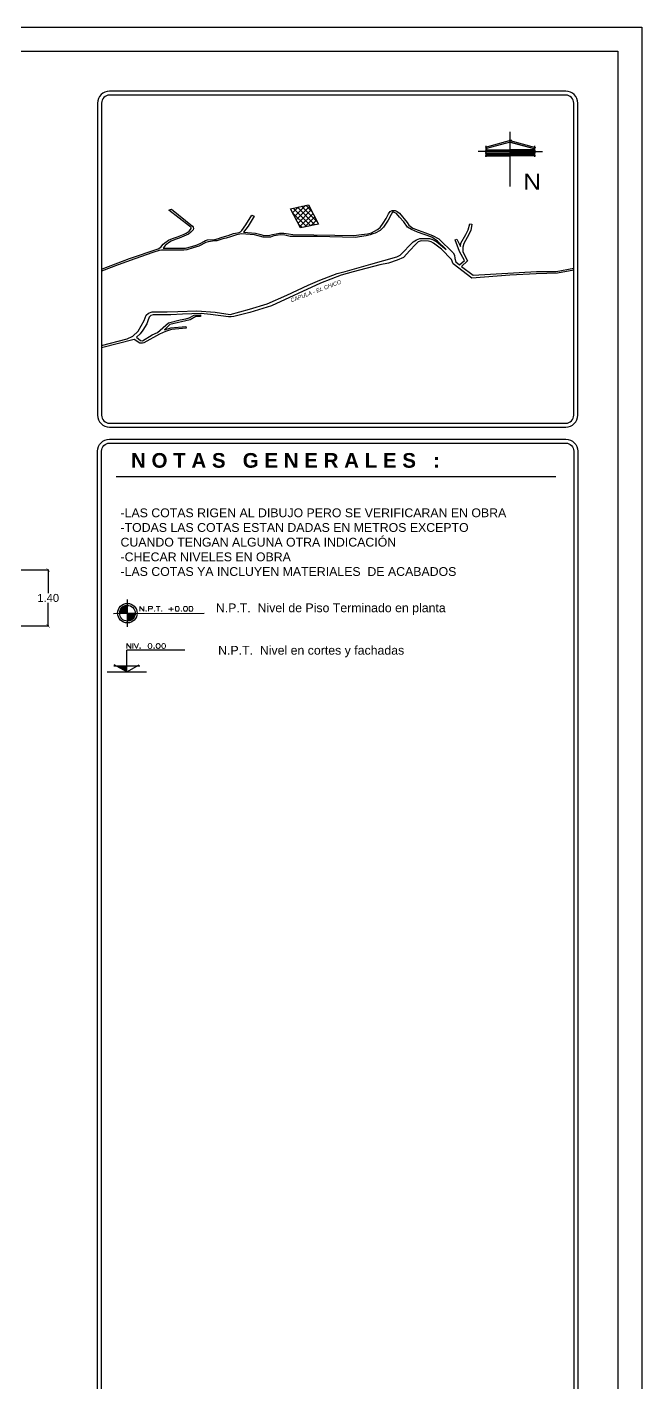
# Model space of a CAD drawing. Header units: millimetres. Extents: x 525387 to 527545, y 2235066 to 2235448.
# Drawn here: x 525780.77 to 525796.13, y 2235245.05 to 2235278.94 of the extents above; entities that cross this region are included whole.
import ezdxf
from ezdxf.enums import TextEntityAlignment as Align

# ---------------------------------------------------------------- set-up
doc = ezdxf.new("R2010")
doc.units = ezdxf.units.MM
for name, color, linetype in [('auxiliar', 6, 'Continuous'), ('COTAS', 2, 'Continuous'), ('pie de plano', 7, 'Continuous')]:
    doc.layers.add(name, color=color, linetype=linetype)
doc.styles.add('Archit', font='arial.ttf')
doc.styles.add('ARIAL', font='ariali.ttf')
doc.styles.get("Standard").update_dxf_attribs({"font": 'arial.ttf'})
doc.styles.add('SWIS721', font='swissko.ttf')
doc.styles.add('T2', font='ROMANS.SHX', dxfattribs={"width": 0.75, "height": 0.125})
doc.styles.add('TECHNIC', font='techb___.ttf')
doc.dimstyles.new('ISO-25', dxfattribs={"dimtxt": 0.04, "dimasz": 0.02, "dimexe": 0.02, "dimexo": 0.02, "dimgap": 0.02, "dimtad": 0, "dimtih": 1, "dimtoh": 1, "dimzin": 1, "dimdsep": 46, "dimtxsty": 'Standard', "dimcen": 0.02, "dimazin": 0, "dimtfac": 1, "dimtmove": 0, "dimatfit": 3, "dimfxl": 1, "dimarcsym": 0})

# ---------------------------------------------------------------- blocks, each defined once
blk = doc.blocks.new('75E')
h = blk.add_hatch()
h.set_pattern_fill('ANSI31', color=0, scale=0.02, style=0)
h.set_pattern_definition([(45, (0, 0), (-0.001767767, 0.001767767), [])])
h.paths.add_polyline_path([(0, 0.203, 0.41726), (-0.202, 0.003, 0.003635), (-0.202, 0), (0, 0)])
h.paths.add_polyline_path([(0, 0), (0, -0.197, 0.406931), (0.198, 0)])
at = {"color": 0}
for p, q in [((0, -0.347), (0, 0.353)), ((-0.352, -0.001), (1.959, 0))]:
    blk.add_line(p, q, dxfattribs=at)
for radius in [0.25, 0.2]:
    blk.add_circle((-0.002, 0.003), radius, dxfattribs=at)
at = {"color": 0, "style": 'T2', "width": 1.3}
blk.add_text('N.P.T.', height=0.125, dxfattribs=at).set_placement((0.29, 0.052))
blk.add_attdef('NIV.', (1.022, 0.052), '', height=0.125, dxfattribs=at)
blk = doc.blocks.new('76A')
at = {"color": 0}
for p, q in [((0.889, 0.333), (0, 0.333)), ((0, 0), (0, 0.333)), ((-0.3, 0), (0.301, 0)), ((-0.2, 0.094), (0.201, 0.094)), ((0.001, 0), (-0.19, 0.11)), ((0, 0), (0.191, 0.11))]:
    blk.add_line(p, q, dxfattribs=at)
blk.add_solid([(-0.162, 0.094), (0, 0.094), (0, 0)], dxfattribs=at)
at = {"color": 0, "style": 'T2', "width": 1.3}
blk.add_text('NIV.', height=0.075, dxfattribs=at).set_placement((-0.014, 0.359))
blk.add_attdef('NIVEL', (0.315, 0.359), '', height=0.075, dxfattribs=at)
blk = doc.blocks.new('_ArchTick')
at = {"color": 0, "linetype": 'ByBlock', "lineweight": 0, "const_width": 0.15}
blk.add_lwpolyline([(-0.5, -0.5), (0.5, 0.5)], dxfattribs=at)
blk = doc.blocks.new('*D125')
at = {"layer": 'COTAS', "color": 0, "linetype": 'Continuous', "lineweight": -2, "transparency": 16777216}
for p, q in [((525780.618, 2235265.37), (525781.319, 2235265.37)), ((525781.299, 2235265.37), (525781.299, 2235264.792)), ((525781.299, 2235263.97), (525781.299, 2235264.548)), ((525780.618, 2235263.97), (525781.319, 2235263.97))]:
    blk.add_line(p, q, dxfattribs=at)
at = {"layer": 'Defpoints', "color": 0, "linetype": 'Continuous', "transparency": 16777216}
for p in [(525780.598, 2235265.37), (525781.299, 2235265.37), (525780.598, 2235263.97)]:
    blk.add_point(p, dxfattribs=at)
at = {"layer": 'COTAS', "color": 0, "linetype": 'Continuous', "lineweight": -2, "transparency": 16777216, "xscale": 0.08, "yscale": 0.08, "zscale": 0.08}
for p, rotation in [((525781.299, 2235265.37), 90), ((525781.299, 2235263.97), 270)]:
    blk.add_blockref('_ArchTick', p, dxfattribs=dict(at, rotation=rotation))
at = {"layer": 'COTAS', "color": 0, "linetype": 'Continuous', "lineweight": -3, "transparency": 16777216, "insert": (525781.299, 2235264.67), "char_height": 0.2, "attachment_point": 5}
blk.add_mtext('1.40', dxfattribs=at)

msp = doc.modelspace()

# ---------------------------------------------------------------- hatches: boundary and pattern name
at = {"layer": 'auxiliar', "lineweight": -3}
h = msp.add_hatch(dxfattribs=at)
h.set_pattern_fill('NET', color=8, scale=0.029, angle=45)
h.set_pattern_definition([(45, (262369.94653, 1117507.08038), (-0.065106856878, 0.065106856878), []), (135, (262369.94653, 1117507.08038), (-0.065106856878, -0.065106856878), [])])
h.paths.add_polyline_path([(525787.349, 2235274.398), (525787.606, 2235273.921), (525788.053, 2235274.017), (525787.803, 2235274.5)])

# ---------------------------------------------------------------- linework, layer by layer
for p, q in [((525784.317, 2235274.368), (525784.376, 2235274.391)), ((525784.833, 2235273.962), (525784.317, 2235274.368)), ((525784.376, 2235274.391), (525784.904, 2235273.968)), ((525789.803, 2235274.275), (525789.84, 2235274.327)), ((525789.84, 2235274.327), (525789.891, 2235274.356)), ((525786.138, 2235273.858), (525786.238, 2235273.994)), ((525786.238, 2235273.994), (525786.387, 2235274.237)), ((525786.443, 2235274.211), (525786.294, 2235273.962)), ((525786.387, 2235274.237), (525786.443, 2235274.211)), ((525789.589, 2235273.929), (525789.672, 2235274.039)), ((525789.672, 2235274.039), (525789.741, 2235274.158)), ((525789.741, 2235274.158), (525789.803, 2235274.275)), ((525784.301, 2235273.611), (525784.404, 2235273.656)), ((525784.404, 2235273.656), (525784.529, 2235273.694)), ((525784.569, 2235273.663), (525784.469, 2235273.634)), ((525784.529, 2235273.694), (525784.698, 2235273.768)), ((525784.801, 2235273.764), (525784.569, 2235273.663)), ((525784.698, 2235273.768), (525784.749, 2235273.79)), ((525784.749, 2235273.79), (525784.817, 2235273.841)), ((525784.864, 2235273.812), (525784.801, 2235273.764)), ((525784.817, 2235273.841), (525784.854, 2235273.882)), ((525784.867, 2235273.933), (525784.833, 2235273.962)), ((525784.854, 2235273.882), (525784.867, 2235273.909)), ((525784.918, 2235273.872), (525784.864, 2235273.812)), ((525784.867, 2235273.909), (525784.867, 2235273.933)), ((525784.904, 2235273.968), (525784.921, 2235273.942)), ((525784.93, 2235273.907), (525784.918, 2235273.872)), ((525784.921, 2235273.942), (525784.93, 2235273.907)), ((525785.464, 2235273.634), (525785.554, 2235273.654)), ((525785.554, 2235273.654), (525785.622, 2235273.68)), ((525785.622, 2235273.68), (525785.704, 2235273.702)), ((525785.704, 2235273.702), (525785.792, 2235273.728)), ((525785.792, 2235273.728), (525785.929, 2235273.778)), ((525785.929, 2235273.778), (525786.027, 2235273.798)), ((525786.027, 2235273.798), (525786.07, 2235273.808)), ((525786.07, 2235273.808), (525786.103, 2235273.822)), ((525786.103, 2235273.822), (525786.138, 2235273.858)), ((525786.294, 2235273.962), (525786.181, 2235273.813)), ((525786.181, 2235273.813), (525786.48, 2235273.792)), ((525786.48, 2235273.792), (525786.608, 2235273.752)), ((525786.608, 2235273.752), (525786.687, 2235273.733)), ((525786.687, 2235273.733), (525786.834, 2235273.736)), ((525786.834, 2235273.736), (525786.906, 2235273.755)), ((525786.906, 2235273.755), (525786.991, 2235273.776)), ((525786.991, 2235273.776), (525787.078, 2235273.79)), ((525787.078, 2235273.79), (525787.189, 2235273.79)), ((525787.189, 2235273.79), (525787.305, 2235273.774)), ((525787.305, 2235273.774), (525787.407, 2235273.76)), ((525787.407, 2235273.76), (525788.464, 2235273.739)), ((525788.464, 2235273.739), (525788.931, 2235273.732)), ((525788.931, 2235273.732), (525789.129, 2235273.756)), ((525789.129, 2235273.756), (525789.278, 2235273.774)), ((525789.278, 2235273.774), (525789.374, 2235273.799)), ((525789.374, 2235273.799), (525789.529, 2235273.877)), ((525789.529, 2235273.877), (525789.589, 2235273.929)), ((525783.332, 2235273.16), (525784.05, 2235273.399)), ((525784.05, 2235273.399), (525784.111, 2235273.437)), ((525784.111, 2235273.437), (525784.174, 2235273.515)), ((525784.218, 2235273.484), (525784.168, 2235273.415)), ((525784.168, 2235273.415), (525784.731, 2235273.417)), ((525784.174, 2235273.515), (525784.214, 2235273.547)), ((525784.214, 2235273.547), (525784.301, 2235273.611)), ((525784.301, 2235273.545), (525784.218, 2235273.484)), ((525784.373, 2235273.593), (525784.301, 2235273.545)), ((525784.469, 2235273.634), (525784.373, 2235273.593)), ((525784.731, 2235273.417), (525784.886, 2235273.454)), ((525784.886, 2235273.454), (525785.025, 2235273.501)), ((525785.025, 2235273.501), (525785.11, 2235273.541)), ((525785.11, 2235273.541), (525785.185, 2235273.585)), ((525785.185, 2235273.585), (525785.228, 2235273.605)), ((525785.228, 2235273.605), (525785.28, 2235273.62)), ((525785.28, 2235273.62), (525785.464, 2235273.634)), ((525782.631, 2235272.893), (525783.332, 2235273.16))]:
    msp.add_line(p, q, dxfattribs=at)
at = {"layer": 'auxiliar', "color": 1, "linetype": 'Continuous', "lineweight": -3}
for points in [[(525706.131, 2235278.94), (525796.131, 2235278.94), (525796.131, 2235218.94), (525706.131, 2235218.94)], [(525706.731, 2235278.34), (525795.531, 2235278.34), (525795.531, 2235219.54), (525706.731, 2235219.54)]]:
    msp.add_lwpolyline(points, close=True, dxfattribs=at)
at = {"layer": 'auxiliar', "lineweight": -3}
msp.add_lwpolyline([(525787.606, 2235273.921), (525787.349, 2235274.398), (525787.803, 2235274.5), (525788.053, 2235274.017)], close=True, dxfattribs=at)
for points in [[(525789.891, 2235274.356), (525789.965, 2235274.353), (525790.021, 2235274.333), (525790.074, 2235274.29), (525790.27, 2235274.058), (525790.31, 2235273.99), (525790.411, 2235273.918), (525790.539, 2235273.861), (525790.726, 2235273.798), (525790.9, 2235273.732), (525791.055, 2235273.645), (525791.416, 2235273.299), (525791.449, 2235273.238), (525791.461, 2235273.154), (525791.486, 2235273.074), (525791.577, 2235272.994), (525791.703, 2235273.105), (525791.576, 2235273.335), (525791.463, 2235273.62), (525791.512, 2235273.639), (525791.597, 2235273.459), (525791.611, 2235273.536), (525791.733, 2235273.757), (525791.79, 2235273.871), (525791.83, 2235274.026), (525791.887, 2235274.018), (525791.859, 2235273.857), (525791.765, 2235273.68), (525791.683, 2235273.529), (525791.66, 2235273.439), (525791.66, 2235273.325), (525791.779, 2235273.096), (525791.621, 2235272.958), (525791.914, 2235272.736), (525793.497, 2235272.835), (525793.99, 2235272.833), (525794.431, 2235272.918)], [(525782.631, 2235270.978), (525783.272, 2235271.152), (525783.414, 2235271.212), (525783.546, 2235271.342), (525783.695, 2235271.604), (525783.745, 2235271.738), (525783.807, 2235271.79), (525783.895, 2235271.824), (525784.275, 2235271.819), (525784.54, 2235271.828), (525785.009, 2235271.849), (525785.47, 2235271.815), (525785.848, 2235271.757), (525786.325, 2235271.888), (525786.773, 2235272.022), (525787.257, 2235272.241), (525787.79, 2235272.491), (525788.087, 2235272.614), (525788.517, 2235272.78), (525788.716, 2235272.834), (525789.357, 2235273.016), (525790.007, 2235273.2), (525790.091, 2235273.243), (525790.42, 2235273.575), (525790.499, 2235273.624), (525790.583, 2235273.655), (525790.681, 2235273.659), (525790.823, 2235273.653), (525790.904, 2235273.629), (525791.011, 2235273.573), (525791.245, 2235273.385), (525791.029, 2235273.59), (525790.884, 2235273.686), (525790.529, 2235273.813), (525790.373, 2235273.881), (525790.279, 2235273.941), (525790.182, 2235274.072), (525790.077, 2235274.191), (525789.999, 2235274.282), (525789.923, 2235274.312), (525789.898, 2235274.312), (525789.864, 2235274.252), (525789.789, 2235274.111), (525789.674, 2235273.941), (525789.637, 2235273.894), (525789.589, 2235273.86), (525789.464, 2235273.79), (525789.411, 2235273.77), (525789.346, 2235273.747), (525789.242, 2235273.726), (525788.971, 2235273.684), (525788.023, 2235273.702), (525787.343, 2235273.702), (525787.213, 2235273.736), (525787.104, 2235273.744), (525786.937, 2235273.719), (525786.855, 2235273.689), (525786.673, 2235273.689), (525786.453, 2235273.745), (525786.129, 2235273.774), (525786, 2235273.75), (525785.856, 2235273.697), (525785.743, 2235273.664), (525785.664, 2235273.648), (525785.51, 2235273.594), (525785.46, 2235273.594), (525785.295, 2235273.574), (525785.237, 2235273.556), (525785.062, 2235273.468), (525784.923, 2235273.419), (525784.763, 2235273.375), (525784.69, 2235273.366), (525784.129, 2235273.366), (525784.075, 2235273.356), (525783.912, 2235273.302), (525783.462, 2235273.148), (525783.051, 2235272.995), (525782.631, 2235272.839)], [(525794.431, 2235272.863), (525794.021, 2235272.786), (525793.488, 2235272.771), (525792.836, 2235272.736), (525791.883, 2235272.664), (525791.414, 2235273.023), (525791.377, 2235273.132), (525791.122, 2235273.39), (525790.925, 2235273.539), (525790.867, 2235273.572), (525790.798, 2235273.593), (525790.621, 2235273.594), (525790.544, 2235273.569), (525790.474, 2235273.51), (525790.332, 2235273.353), (525790.173, 2235273.181), (525790.015, 2235273.111), (525789.799, 2235273.04), (525789.584, 2235272.996), (525788.917, 2235272.821), (525788.622, 2235272.741), (525788.105, 2235272.54), (525786.88, 2235271.97), (525786.334, 2235271.808), (525785.937, 2235271.71), (525785.872, 2235271.695), (525785.805, 2235271.694), (525785.355, 2235271.757), (525785.121, 2235271.783), (525784.651, 2235271.761), (525784.363, 2235271.752), (525783.919, 2235271.752), (525783.861, 2235271.729), (525783.825, 2235271.692), (525783.785, 2235271.594), (525783.766, 2235271.523), (525783.665, 2235271.365), (525783.597, 2235271.269), (525783.506, 2235271.186), (525783.604, 2235271.107), (525783.654, 2235271.102), (525783.898, 2235271.248), (525784.031, 2235271.308), (525784.302, 2235271.546), (525784.596, 2235271.62), (525784.737, 2235271.647), (525784.824, 2235271.675), (525784.948, 2235271.738), (525785.103, 2235271.749), (525785.106, 2235271.703), (525784.99, 2235271.703), (525784.844, 2235271.625), (525784.337, 2235271.505), (525784.204, 2235271.377), (525784.364, 2235271.426), (525784.738, 2235271.457), (525784.742, 2235271.413), (525784.377, 2235271.379), (525784.227, 2235271.334), (525784.082, 2235271.267), (525783.692, 2235271.051), (525783.659, 2235271.042), (525783.589, 2235271.043), (525783.445, 2235271.134), (525782.631, 2235270.92)]]:
    msp.add_lwpolyline(points, dxfattribs=at)
at = {"layer": 'pie de plano', "color": 1, "lineweight": -3}
for p, q in [((525792.878, 2235276.111), (525792.216, 2235275.931)), ((525792.844, 2235276.068), (525792.253, 2235275.907)), ((525792.809, 2235276.111), (525793.471, 2235275.931)), ((525792.844, 2235274.954), (525792.844, 2235276.322)), ((525792.844, 2235276.068), (525793.435, 2235275.907)), ((525792.844, 2235275.83), (525792.038, 2235275.83)), ((525792.216, 2235275.844), (525792.844, 2235275.844)), ((525792.216, 2235275.8), (525792.844, 2235275.8)), ((525792.216, 2235275.725), (525792.844, 2235275.725)), ((525792.235, 2235275.969), (525792.235, 2235275.839)), ((525792.235, 2235275.844), (525792.235, 2235275.7)), ((525792.253, 2235275.907), (525792.253, 2235275.873)), ((525792.253, 2235275.873), (525792.844, 2235275.873)), ((525792.253, 2235275.782), (525792.253, 2235275.744)), ((525792.253, 2235275.782), (525792.844, 2235275.782)), ((525792.253, 2235275.744), (525792.844, 2235275.744)), ((525793.435, 2235275.873), (525792.844, 2235275.873)), ((525793.471, 2235275.844), (525792.844, 2235275.844)), ((525792.844, 2235275.83), (525793.649, 2235275.83)), ((525793.471, 2235275.8), (525792.844, 2235275.8)), ((525793.435, 2235275.782), (525792.844, 2235275.782)), ((525793.435, 2235275.744), (525792.844, 2235275.744)), ((525793.471, 2235275.725), (525792.844, 2235275.725)), ((525793.435, 2235275.907), (525793.435, 2235275.873)), ((525793.435, 2235275.782), (525793.435, 2235275.744)), ((525793.452, 2235275.969), (525793.452, 2235275.839)), ((525793.452, 2235275.844), (525793.452, 2235275.7))]:
    msp.add_line(p, q, dxfattribs=at)
at = {"layer": 'pie de plano', "lineweight": -3}
msp.add_line((525782.995, 2235267.709), (525793.986, 2235267.709), dxfattribs=at)
for points in [[(525794.231, 2235268.94, 0.414214), (525794.531, 2235269.24), (525794.531, 2235277.04, 0.414214), (525794.231, 2235277.34), (525782.831, 2235277.34, 0.414214), (525782.531, 2235277.04), (525782.531, 2235269.24, 0.414214), (525782.831, 2235268.94)], [(525794.231, 2235269.04, 0.414214), (525794.431, 2235269.24), (525794.431, 2235277.04, 0.414214), (525794.231, 2235277.24), (525782.831, 2235277.24, 0.414214), (525782.631, 2235277.04), (525782.631, 2235269.24, 0.414214), (525782.831, 2235269.04)], [(525794.231, 2235268.64, -0.414214), (525794.531, 2235268.34), (525794.531, 2235234.34, -0.414214), (525794.231, 2235234.04), (525782.831, 2235234.04, -0.414214), (525782.531, 2235234.34), (525782.531, 2235268.34, -0.414214), (525782.831, 2235268.64)], [(525794.231, 2235268.54, -0.414214), (525794.431, 2235268.34), (525794.431, 2235234.34, -0.414214), (525794.231, 2235234.14), (525782.831, 2235234.14, -0.414214), (525782.631, 2235234.34), (525782.631, 2235268.34, -0.414214), (525782.831, 2235268.54)]]:
    msp.add_lwpolyline(points, format="xyb", close=True, dxfattribs=at)
at = {"layer": 'pie de plano', "color": 1, "lineweight": -3, "const_width": 0.0219}
for points in [[(525792.253, 2235275.907), (525792.844, 2235276.068), (525793.435, 2235275.907), (525793.435, 2235275.873), (525792.253, 2235275.873)], [(525792.253, 2235275.782), (525793.435, 2235275.782), (525793.435, 2235275.744), (525792.253, 2235275.744)]]:
    msp.add_lwpolyline(points, close=True, dxfattribs=at)

# ---------------------------------------------------------------- block references
at = {"layer": 'pie de plano', "lineweight": -3}
for name, p, xscale, yscale, zscale, values in [('75E', (525783.279, 2235264.287), 0.9785057842535112, 0.9785057842535112, 0.9785057842535112, {'NIV.': '+0.00'}), ('76A', (525783.261, 2235262.823), 1.63084297375579, 1.63084297375579, 1.63084297375579, {'NIVEL': '0.00'})]:
    msp.add_blockref(name, p, dxfattribs=dict(at, xscale=xscale, yscale=yscale, zscale=zscale)).add_auto_attribs(values)

# ---------------------------------------------------------------- texts
at = {"layer": 'pie de plano', "color": 1, "lineweight": -3, "style": 'SWIS721', "width": 0.975836}
msp.add_text('N', height=0.4, dxfattribs=at).set_placement((525793.168, 2235274.877), (525793.61, 2235274.877), align=Align.FIT)
at = {"layer": 'pie de plano', "lineweight": -3, "style": 'ARIAL'}
msp.add_text('CAPULA - EL CHICO', height=0.1, rotation=20.653, dxfattribs=at).set_placement((525787.374, 2235272.059))
at = {"layer": 'pie de plano', "lineweight": -3, "style": 'Archit'}
for s, p in [('N.P.T.  Nivel de Piso Terminado en planta', (525785.488, 2235264.314)), ('N.P.T.  Nivel en cortes y fachadas', (525785.545, 2235263.253))]:
    msp.add_text(s, height=0.22016, dxfattribs=at).set_placement(p)
at = {"layer": 'pie de plano', "lineweight": -3, "attachment_point": 1}
for s, insert, char_height, width, style in [('{\\fArial|b1|i0|c0|p34;N O T A S   G E N E R A L E S   :}', (525783.368, 2235268.293), 0.36694, 16.50595, 'TECHNIC'), ('-LAS COTAS RIGEN AL DIBUJO PERO SE VERIFICARAN EN OBRA\\P-TODAS LAS COTAS ESTAN DADAS EN METROS EXCEPTO CUANDO TENGAN ALGUNA OTRA INDICACIÓN\\P-CHECAR NIVELES EN OBRA\\P-LAS COTAS YA INCLUYEN MATERIALES  DE ACABADOS', (525783.106, 2235266.909), 0.22016, 9.88681, 'Archit')]:
    msp.add_mtext(s, dxfattribs=dict(at, insert=insert, char_height=char_height, width=width, style=style))

# ---------------------------------------------------------------- dimensions: what is measured, and where the dimension line sits
at = {"layer": 'COTAS', "linetype": 'Continuous', "lineweight": -3}
dim = msp.add_linear_dim(base=(525781.299, 2235265.37), p1=(525780.598, 2235263.97), p2=(525780.598, 2235265.37), angle=90, dimstyle='ISO-25', override={"dimtxt": 0.2, "dimasz": 0.08, "dimblk1": 'ArchTick', "dimblk2": 'ArchTick', "dimsah": 1}, dxfattribs=at)
dim.commit()
dim.dimension.update_dxf_attribs({"geometry": '*D125', "text_midpoint": (525781.299, 2235264.67)})

doc.saveas('drawing.dxf')
